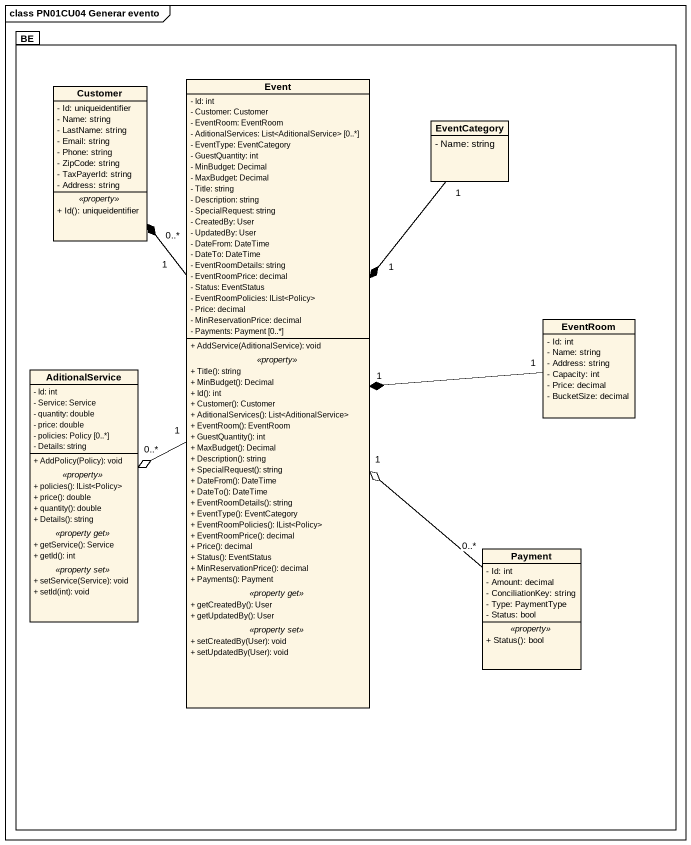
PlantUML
@startuml
mainframe class PN01CU04 Generar evento
hide circle
hide empty members
skinparam classAttributeIconSize 0
package BE {
  class Customer {
    - Id: uniqueidentifier
    - Name: string
    - LastName: string
    - Email: string
    - Phone: string
    - ZipCode: string
    - TaxPayerId: string
    - Address: string
    .. <<property>> ..
    + Id(): uniqueidentifier
  }
  class Event {
    - Id: int
    - Customer: Customer
    - EventRoom: EventRoom
    - AditionalServices: List<AditionalService> [0..*]
    - EventType: EventCategory
    - GuestQuantity: int
    - MinBudget: Decimal
    - MaxBudget: Decimal
    - Title: string
    - Description: string
    - SpecialRequest: string
    - CreatedBy: User
    - UpdatedBy: User
    - DateFrom: DateTime
    - DateTo: DateTime
    - EventRoomDetails: string
    - EventRoomPrice: decimal
    - Status: EventStatus
    - EventRoomPolicies: IList<Policy>
    - Price: decimal
    - MinReservationPrice: decimal
    - Payments: Payment [0..*]
    --
    + AddService(AditionalService): void
    .. <<property>> ..
    + Title(): string
    + MinBudget(): Decimal
    + Id(): int
    + Customer(): Customer
    + AditionalServices(): List<AditionalService>
    + EventRoom(): EventRoom
    + GuestQuantity(): int
    + MaxBudget(): Decimal
    + Description(): string
    + SpecialRequest(): string
    + DateFrom(): DateTime
    + DateTo(): DateTime
    + EventRoomDetails(): string
    + EventType(): EventCategory
    + EventRoomPolicies(): IList<Policy>
    + EventRoomPrice(): decimal
    + Price(): decimal
    + Status(): EventStatus
    + MinReservationPrice(): decimal
    + Payments(): Payment
    .. <<property get>> ..
    + getCreatedBy(): User
    + getUpdatedBy(): User
    .. <<property set>> ..
    + setCreatedBy(User): void
    + setUpdatedBy(User): void
  }
  class EventCategory {
    - Name: string
  }
  class EventRoom {
    - Id: int
    - Name: string
    - Address: string
    - Capacity: int
    - Price: decimal
    - BucketSize: decimal
  }
  class AditionalService {
    - Id: int
    - Service: Service
    - quantity: double
    - price: double
    - policies: Policy [0..*]
    - Details: string
    --
    + AddPolicy(Policy): void
    .. <<property>> ..
    + policies(): IList<Policy>
    + price(): double
    + quantity(): double
    + Details(): string
    .. <<property get>> ..
    + getService(): Service
    + getId(): int
    .. <<property set>> ..
    + setService(Service): void
    + setId(int): void
  }
  class Payment {
    - Id: int
    - Amount: decimal
    - ConciliationKey: string
    - Type: PaymentType
    - Status: bool
    .. <<property>> ..
    + Status(): bool
  }
}
Event "1" -up-* "0..*" Customer
Event "1" -left-o "0..*" AditionalService
EventCategory "1" --* "1" Event
EventRoom "1" -left-* "1" Event
Payment "0..*" -up-o "1" Event
@enduml
